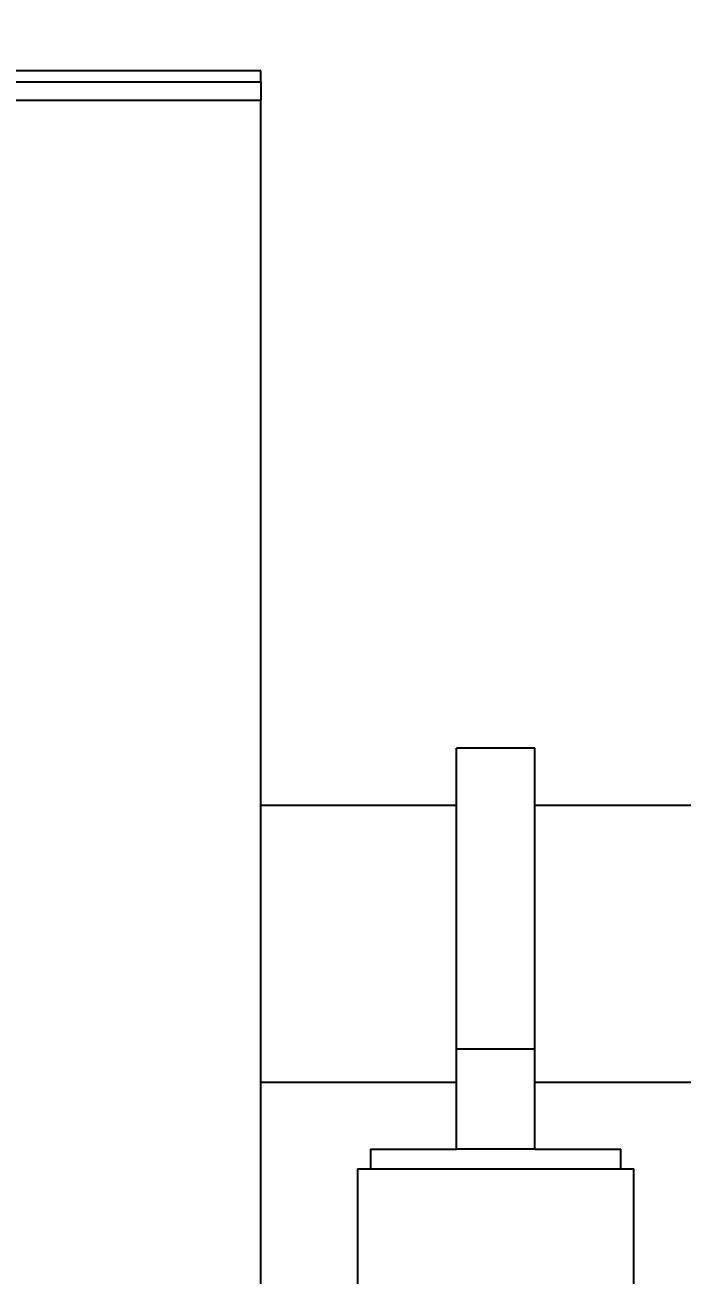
# Model space of a CAD drawing. Header units: millimetres. Extents: x 0.6 to 29.2, y 0.5 to 20.5.
# Drawn here: x 17.14 to 17.812, y 11.466 to 12.744 of the extents above; entities that cross this region are included whole.
import ezdxf

# ---------------------------------------------------------------- set-up
doc = ezdxf.new("R2010")
doc.units = ezdxf.units.MM
doc.layers.add('DIMS', color=1, linetype='Continuous')
doc.styles.add('SLDTEXTSTYLE0', font='TREBUC.TTF')
doc.dimstyles.new('SLDDIMSTYLE0', dxfattribs={"dimtxt": 0.35, "dimasz": 0.3302, "dimexe": 0, "dimexo": 0.0625, "dimgap": 0.0875, "dimtad": 1, "dimdec": 1, "dimlfac": 15, "dimrnd": 1e-09, "dimzin": 12, "dimdsep": 46, "dimtxsty": 'SLDTEXTSTYLE0', "dimsah": 1, "dimcen": 0.09, "dimadec": 0, "dimazin": 3, "dimtfac": 1, "dimtdec": 1, "dimtofl": 0, "dimtmove": 0, "dimatfit": 3, "dimfxl": 0, "dimfrac": 2, "dimtolj": 1, "dimtzin": 12, "dimarcsym": 0})

# ---------------------------------------------------------------- blocks, each defined once
blk = doc.blocks.new('_D')
at = {"layer": 'DIMS'}
for p, q in [((10.9013, 12.7673), (10.9013, 14.5078)), ((24.3413, 12.7673), (24.3413, 14.5078)), ((10.9013, 14.4078), (24.3413, 14.4078))]:
    blk.add_line(p, q, dxfattribs=at)
for points in [[(10.9013, 14.4078), (11.2315, 14.357), (11.2315, 14.4586)], [(24.3413, 14.4078), (24.0111, 14.4586), (24.0111, 14.357)]]:
    blk.add_solid(points, dxfattribs=at)
at = {"layer": 'DIMS', "insert": (17.2623, 14.8551, 0.5109), "char_height": 0.35, "attachment_point": 1, "style": 'SLDTEXTSTYLE0'}
blk.add_mtext('201,6', dxfattribs=at)

msp = doc.modelspace()

# ---------------------------------------------------------------- linework, layer by layer
for p, q in [((17.3813, 12.6971), (14.3813, 12.6971)), ((17.3813, 12.6861), (17.3813, 12.6971)), ((14.3813, 12.6861), (17.3813, 12.6861)), ((17.3813, 12.6861), (17.3813, 12.6673)), ((14.3813, 12.6673), (17.3813, 12.6673)), ((17.3813, 10.639), (17.3813, 12.6673)), ((17.6613, 12.0052), (17.5813, 12.0052)), ((17.5813, 11.6977), (17.5813, 12.0052)), ((17.6613, 11.6977), (17.6613, 12.0052)), ((17.5813, 11.9465), (17.3813, 11.9465)), ((17.8613, 11.9465), (17.6613, 11.9465)), ((17.6613, 11.6977), (17.5813, 11.6977)), ((17.5813, 11.5953), (17.5813, 11.6977)), ((17.6613, 11.5953), (17.6613, 11.6977)), ((17.3813, 11.6639), (17.5813, 11.6639)), ((17.6613, 11.6639), (17.8613, 11.6639)), ((17.4933, 11.5953), (17.4933, 11.5753)), ((17.4933, 11.5953), (17.5813, 11.5953)), ((17.6613, 11.5953), (17.5813, 11.5953)), ((17.6613, 11.5953), (17.7493, 11.5953)), ((17.7493, 11.5753), (17.7493, 11.5953)), ((17.48, 11.5753), (17.48, 10.502)), ((17.48, 11.5753), (17.7627, 11.5753)), ((17.7627, 10.502), (17.7627, 11.5753))]:
    msp.add_line(p, q)

# ---------------------------------------------------------------- dimensions: what is measured, and where the dimension line sits
at = {"layer": 'DIMS'}
dim = msp.add_linear_dim(base=(24.3413, 14.4078), p1=(10.9013, 12.6673), p2=(24.3413, 12.6673), dimstyle='SLDDIMSTYLE0', dxfattribs=at)
dim.commit()
dim.dimension.update_dxf_attribs({"geometry": '_D', "text_midpoint": (17.9796, 14.4078), "dimtype": 160})

doc.saveas('drawing.dxf')
